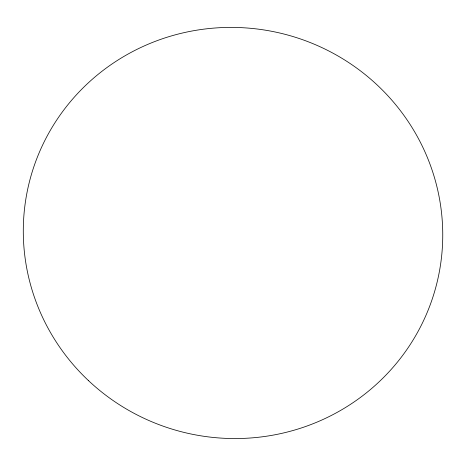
<?xml version="1.0" encoding="UTF-8"?>
<svg xmlns="http://www.w3.org/2000/svg" width="466" height="466" viewBox="0 0 466 466"><rect width="100%" height="100%" fill="white"/><g stroke="black" fill="none" stroke-linecap="round" stroke-linejoin="round"><path stroke-width="0.7" d="M88.418 380.553A209.945 205.36 12.5 0 0 436.881 283.142A209.945 205.36 12.5 0 0 173.766 35.247A209.945 205.36 12.5 0 0 88.418 380.553"/></g></svg>
